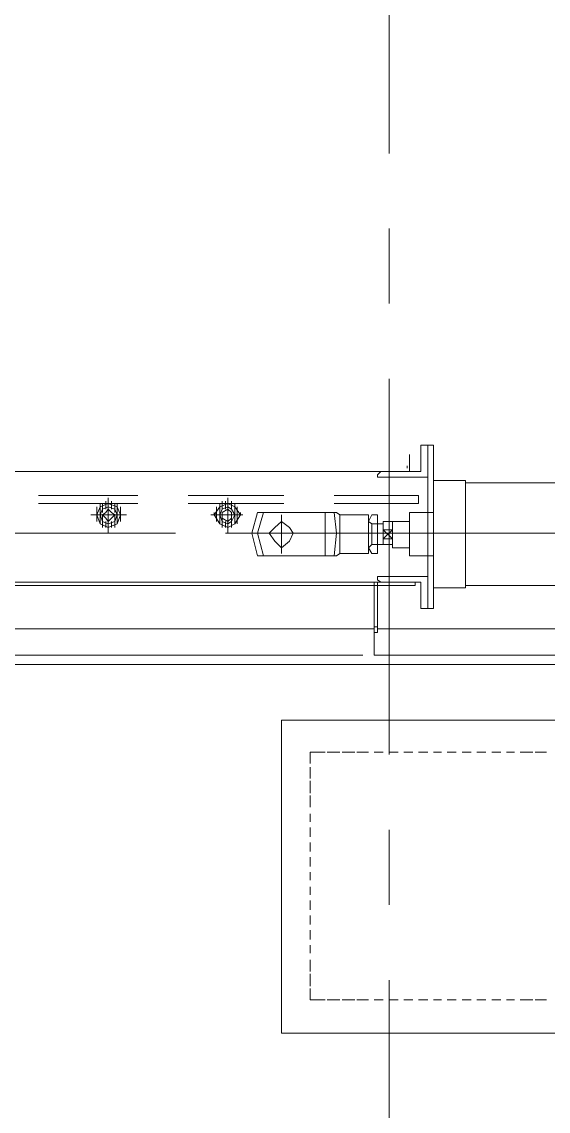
# Model space of a CAD drawing. Header units: millimetres. Extents: x 3220 to 226993, y 817 to 176024.
# Drawn here: x 76157 to 76824, y 79186 to 80567 of the extents above; entities that cross this region are included whole.
import ezdxf

# ---------------------------------------------------------------- set-up
doc = ezdxf.new("R2010")
doc.units = ezdxf.units.MM
doc.linetypes.add('AXES', pattern=[50.8, 31.75, -6.35, 6.35, -6.35])
doc.layers.add('Axe', color=1, linetype='AXES', lineweight=9)

# ---------------------------------------------------------------- blocks, each defined once
blk = doc.blocks.new('section 5-4')
at = {"layer": 'Axe', "ltscale": 15}
blk.add_line((6000, -8000), (6000, 29046.2), dxfattribs=at)
blk = doc.blocks.new('ligne broyage 2')
at = {"color": 7, "linetype": 'Continuous', "lineweight": 15, "true_color": 0x000007}
for points in [[(-648.1, 263.3), (-655.3, 263.3)], [(-655.3, 263.3), (-655.3, 56.4)], [(-648.1, 263.3), (-648.1, 56.4)], [(-643.7, 263.3), (-648.1, 263.3), (-648.1, 222.8), (-584.4, 222.8)], [(-643.7, 263.3), (-639.4, 263.3), (-639.4, 258.9)], [(-639.4, 234.3), (-639.4, 258.9)], [(-624.9, 234.3), (-624.9, 251.7), (-624.9, 230), (-622, 230)], [(-622, 234.3), (-622, 237.2), (-622, 237.2)], [(-636.5, 230), (-639.4, 230), (-639.4, 234.3)], [(-588.8, 230), (-636.5, 230)], [(-588.8, 230), (-584.4, 225.7), (-584.4, 225.7)], [(-584.4, 222.8), (-584.4, 225.7)], [(-655.3, 56.4), (-648.1, 56.4), (-648.1, 96.9)], [(-643.7, 56.4), (-648.1, 56.4), (-648.1, 96.9), (-584.4, 96.9)], [(-584.4, 96.9), (-584.4, 92.6)], [(-639.4, 85.3), (-639.4, 56.4), (-643.7, 56.4)], [(-636.5, 89.7), (-639.4, 89.7), (-639.4, 85.3)], [(-588.8, 89.7), (-636.5, 89.7)], [(-632.2, 85.3), (-632.2, 89.7), (-584.4, 89.7)], [(-632.2, 89.7), (-632.2, 85.3)], [(-632.2, 85.3), (-584.4, 85.3), (-584.4, 85.3)], [(-588.8, 89.7), (-584.4, 92.6), (-584.4, 92.6)], [(-584.4, 33.3), (-584.4, 89.7), (-584.4, 89.7)], [(-580.1, 85.3), (-580.1, 89.7), (-584.4, 89.7)], [(-584.4, 85.3), (-584.4, 89.7)], [(-584.4, 85.3), (-580.1, 85.3), (-580.1, 33.3)], [(-580.1, 89.7), (-580.1, 85.3)], [(737.8, 89.7), (-580.1, 89.7)], [(737.8, 89.7), (-580.1, 89.7), (-580.1, 89.7)], [(737.8, 85.3), (-580.1, 85.3)], [(-639.4, 56.4), (-639.4, 59.3), (-639.4, 59.3)], [(-2099, 30.4), (-584.4, 30.4)], [(-584.4, 33.3), (-584.4, 26), (-584.4, 26)], [(-584.4, 33.3), (-580.1, 33.3)], [(-584.4, 26), (-580.1, 26), (-580.1, 30.4)], [(-580.1, 30.4), (-580.1, 33.3)], [(-580.1, 30.4), (-580.1, 26)], [(-580.1, 30.4), (737.8, 30.4)], [(-584.4, 26), (-580.1, 26), (-580.1, -2.9)], [(-584.4, 26), (-580.1, 26)], [(-580.1, 26), (-580.1, -2.9)], [(-580.1, -2.9), (-2099, -2.9)], [(-658.2, -2.9), (-655.3, -2.9)], [(-606.1, -2.9), (-603.2, -2.9)], [(-565.6, -2.9), (737.8, -2.9)], [(-503.4, -2.9), (-499.1, -2.9)], [(-458.6, -2.9), (-454.2, -2.9)], [(-302.3, -2.9), (-299.4, -2.9)], [(1989, -14.5), (-1991.9, -14.5)], [(-784, -125.9), (-798.5, -125.9)], [(-765.2, -125.9), (-781.2, -125.9)], [(-747.9, -125.9), (-758, -125.9)], [(-729.1, -125.9), (-740.6, -125.9)], [(-710.3, -125.9), (-721.8, -125.9)], [(-691.5, -125.9), (-703, -125.9)], [(-672.7, -125.9), (-684.2, -125.9)], [(-655.3, -125.9), (-665.4, -125.9)], [(-636.5, -125.9), (-648.1, -125.9)], [(-617.7, -125.9), (-629.3, -125.9)], [(-598.9, -125.9), (-610.5, -125.9)], [(-580.1, -125.9), (-591.7, -125.9)], [(-558.4, -125.9), (-572.8, -125.9)], [(-539.6, -125.9), (-555.5, -125.9)], [(-520.8, -125.9), (-536.7, -125.9)], [(-499.1, -140.3), (-499.1, -125.9), (-517.9, -125.9)], [(-499.1, -159.1), (-499.1, -144.7)], [(-499.1, -177.9), (-499.1, -162)], [(-499.1, -195.3), (-499.1, -180.8)], [(-499.1, -214.1), (-499.1, -204)], [(-499.1, -232.9), (-499.1, -221.3)], [(-499.1, -251.7), (-499.1, -240.1)], [(-499.1, -270.5), (-499.1, -258.9)], [(-499.1, -287.9), (-499.1, -277.7)], [(-499.1, -306.7), (-499.1, -296.5)], [(-499.1, -325.5), (-499.1, -313.9)], [(-499.1, -344.3), (-499.1, -332.7)], [(-499.1, -363.1), (-499.1, -351.5)], [(-499.1, -380.5), (-499.1, -370.3)], [(-499.1, -403.6), (-499.1, -389.1)], [(-499.1, -422.4), (-499.1, -406.5)], [(-499.1, -439.8), (-499.1, -425.3)], [(-798.5, -439.8), (-784, -439.8)], [(-781.2, -439.8), (-765.2, -439.8)], [(-758, -439.8), (-747.9, -439.8)], [(-740.6, -439.8), (-729.1, -439.8)], [(-721.8, -439.8), (-710.3, -439.8)], [(-703, -439.8), (-691.5, -439.8)], [(-684.2, -439.8), (-672.7, -439.8)], [(-665.4, -439.8), (-655.3, -439.8)], [(-648.1, -439.8), (-636.5, -439.8)], [(-629.3, -439.8), (-617.7, -439.8)], [(-610.5, -439.8), (-598.9, -439.8)], [(-591.7, -439.8), (-580.1, -439.8)], [(-572.8, -439.8), (-558.4, -439.8)], [(-555.5, -439.8), (-539.6, -439.8)], [(-536.7, -439.8), (-520.8, -439.8)], [(-517.9, -439.8), (-499.1, -439.8), (-499.1, -439.8)]]:
    blk.add_lwpolyline(points, dxfattribs=at)
for points in [[(-2.9, 230), (-622, 230)], [(-462.9, -481.7), (-462.9, -85.3), (-1139.9, -85.3), (-1139.9, -481.7)]]:
    blk.add_lwpolyline(points, close=True, dxfattribs=at)
at = {"color": 7, "linetype": 'Continuous', "lineweight": 5, "true_color": 0x000007}
for points in [[(-1477, 215.5), (-695.8, 215.5)], [(-636.5, 199.6), (-636.5, 189.5), (-636.5, 189.5)], [(-529.4, 199.6), (-636.5, 199.6), (-636.5, 199.6)], [(-344.3, 199.6), (-465.8, 199.6)], [(-154.8, 199.6), (-280.6, 199.6)], [(-529.4, 189.5), (-636.5, 189.5), (-636.5, 189.5)], [(-344.3, 189.5), (-465.8, 189.5)], [(-406.5, 182.3), (-406.5, 185.2), (-406.5, 185.2)], [(-406.5, 182.3), (-406.5, 185.2), (-406.5, 185.2)], [(-406.5, 182.3), (-406.5, 185.2), (-406.5, 185.2)], [(-406.5, 182.3), (-406.5, 185.2)], [(-406.5, 182.3), (-406.5, 185.2), (-406.5, 185.2)], [(-406.5, 177.9), (-406.5, 182.3), (-406.5, 182.3)], [(-406.5, 177.9), (-406.5, 182.3), (-406.5, 182.3)], [(-406.5, 177.9), (-406.5, 182.3), (-406.5, 182.3)], [(-406.5, 177.9), (-406.5, 182.3), (-406.5, 182.3)], [(-406.5, 177.9), (-406.5, 182.3), (-406.5, 182.3)], [(-406.5, 177.9), (-406.5, 182.3), (-406.5, 182.3)], [(-406.5, 177.9), (-406.5, 182.3), (-406.5, 182.3)], [(-403.6, 185.2), (-403.6, 189.5), (-403.6, 189.5)], [(-403.6, 185.2), (-403.6, 189.5), (-403.6, 189.5)], [(-403.6, 185.2), (-403.6, 189.5)], [(-403.6, 185.2), (-403.6, 189.5), (-403.6, 189.5)], [(-403.6, 185.2), (-403.6, 189.5), (-403.6, 189.5)], [(-403.6, 185.2), (-403.6, 189.5)], [(-403.6, 185.2), (-403.6, 189.5)], [(-403.6, 185.2), (-403.6, 189.5), (-403.6, 189.5)], [(-403.6, 182.3), (-403.6, 185.2), (-403.6, 185.2)], [(-403.6, 182.3), (-403.6, 185.2), (-403.6, 185.2)], [(-403.6, 182.3), (-403.6, 185.2), (-403.6, 185.2)], [(-403.6, 182.3), (-403.6, 185.2), (-403.6, 185.2)], [(-403.6, 182.3), (-403.6, 185.2), (-403.6, 185.2)], [(-403.6, 182.3), (-403.6, 185.2), (-403.6, 185.2)], [(-403.6, 182.3), (-403.6, 185.2), (-403.6, 185.2)], [(-403.6, 182.3), (-403.6, 185.2), (-403.6, 185.2)], [(-403.6, 182.3), (-403.6, 185.2), (-403.6, 185.2)], [(-403.6, 177.9), (-403.6, 182.3), (-403.6, 182.3)], [(-403.6, 177.9), (-403.6, 182.3), (-403.6, 182.3)], [(-403.6, 177.9), (-403.6, 182.3), (-403.6, 182.3)], [(-403.6, 177.9), (-403.6, 182.3), (-403.6, 182.3)], [(-403.6, 177.9), (-403.6, 182.3), (-403.6, 182.3)], [(-403.6, 177.9), (-403.6, 182.3), (-403.6, 182.3)], [(-399.3, 189.5), (-399.3, 192.4), (-399.3, 192.4)], [(-399.3, 189.5), (-399.3, 192.4), (-399.3, 192.4)], [(-399.3, 185.2), (-399.3, 189.5), (-399.3, 189.5)], [(-399.3, 185.2), (-399.3, 189.5), (-399.3, 189.5)], [(-399.3, 185.2), (-399.3, 189.5), (-399.3, 189.5)], [(-399.3, 185.2), (-399.3, 189.5), (-399.3, 189.5)], [(-399.3, 185.2), (-399.3, 189.5), (-399.3, 189.5)], [(-399.3, 185.2), (-399.3, 189.5), (-399.3, 189.5)], [(-399.3, 185.2), (-399.3, 189.5), (-399.3, 189.5)], [(-399.3, 185.2), (-399.3, 189.5), (-399.3, 189.5)], [(-399.3, 182.3), (-399.3, 185.2), (-399.3, 185.2)], [(-399.3, 182.3), (-399.3, 185.2), (-399.3, 185.2)], [(-399.3, 182.3), (-399.3, 185.2), (-399.3, 185.2)], [(-399.3, 182.3), (-399.3, 185.2), (-399.3, 185.2)], [(-399.3, 182.3), (-399.3, 185.2), (-399.3, 185.2)], [(-394.9, 189.5), (-394.9, 192.4), (-394.9, 192.4)], [(-394.9, 189.5), (-394.9, 192.4)], [(-394.9, 189.5), (-394.9, 192.4), (-394.9, 192.4)], [(-394.9, 189.5), (-394.9, 192.4), (-394.9, 192.4)], [(-394.9, 189.5), (-394.9, 192.4), (-394.9, 192.4)], [(-394.9, 185.2), (-394.9, 189.5), (-394.9, 189.5)], [(-394.9, 185.2), (-394.9, 189.5), (-394.9, 189.5)], [(-394.9, 185.2), (-394.9, 189.5), (-394.9, 189.5)], [(-394.9, 185.2), (-394.9, 189.5), (-394.9, 189.5)], [(-394.9, 185.2), (-394.9, 189.5), (-394.9, 189.5)], [(-394.9, 185.2), (-394.9, 189.5), (-394.9, 189.5)], [(-394.9, 185.2), (-394.9, 189.5), (-394.9, 189.5)], [(-394.9, 185.2), (-394.9, 189.5)], [(-394.9, 185.2), (-394.9, 189.5), (-394.9, 189.5)], [(-394.9, 182.3), (-394.9, 185.2), (-394.9, 185.2)], [(-392, 189.5), (-392, 192.4)], [(-392, 189.5), (-392, 192.4), (-392, 192.4)], [(-392, 189.5), (-392, 192.4), (-392, 192.4)], [(-392, 189.5), (-392, 192.4), (-392, 192.4)], [(-392, 185.2), (-392, 189.5)], [(-392, 185.2), (-392, 189.5), (-392, 189.5)], [(-392, 185.2), (-392, 189.5), (-392, 189.5)], [(-392, 185.2), (-392, 189.5), (-392, 189.5)], [(-392, 185.2), (-392, 189.5), (-392, 189.5)], [(-392, 185.2), (-392, 189.5), (-392, 189.5)], [(-392, 185.2), (-392, 189.5)], [(-392, 185.2), (-392, 189.5), (-392, 189.5)], [(-392, 182.3), (-392, 185.2)], [(-392, 182.3), (-392, 185.2)], [(-387.7, 189.5), (-387.7, 192.4), (-387.7, 192.4)], [(-387.7, 189.5), (-387.7, 192.4), (-387.7, 192.4)], [(-387.7, 189.5), (-387.7, 192.4)], [(-387.7, 185.2), (-387.7, 189.5), (-387.7, 189.5)], [(-387.7, 185.2), (-387.7, 189.5), (-387.7, 189.5)], [(-387.7, 185.2), (-387.7, 189.5)], [(-387.7, 185.2), (-387.7, 189.5), (-387.7, 189.5)], [(-387.7, 185.2), (-387.7, 189.5)], [(-387.7, 185.2), (-387.7, 189.5), (-387.7, 189.5)], [(-387.7, 185.2), (-387.7, 189.5), (-387.7, 189.5)], [(-387.7, 185.2), (-387.7, 189.5), (-387.7, 189.5)], [(-387.7, 182.3), (-387.7, 185.2), (-387.7, 185.2)], [(-387.7, 182.3), (-387.7, 185.2)], [(-387.7, 182.3), (-387.7, 185.2), (-387.7, 185.2)], [(-387.7, 182.3), (-387.7, 185.2), (-387.7, 185.2)], [(-387.7, 182.3), (-387.7, 185.2), (-387.7, 185.2)], [(-387.7, 182.3), (-387.7, 185.2), (-387.7, 185.2)], [(-387.7, 182.3), (-387.7, 185.2), (-387.7, 185.2)], [(-384.8, 185.2), (-384.8, 189.5)], [(-384.8, 185.2), (-384.8, 189.5)], [(-384.8, 185.2), (-384.8, 189.5), (-384.8, 189.5)], [(-384.8, 185.2), (-384.8, 189.5), (-384.8, 189.5)], [(-384.8, 185.2), (-384.8, 189.5), (-384.8, 189.5)], [(-384.8, 182.3), (-384.8, 185.2), (-384.8, 185.2)], [(-384.8, 182.3), (-384.8, 185.2), (-384.8, 185.2)], [(-384.8, 182.3), (-384.8, 185.2)], [(-384.8, 182.3), (-384.8, 185.2), (-384.8, 185.2)], [(-384.8, 182.3), (-384.8, 185.2), (-384.8, 185.2)], [(-384.8, 182.3), (-384.8, 185.2), (-384.8, 185.2)], [(-384.8, 182.3), (-384.8, 185.2), (-384.8, 185.2)], [(-384.8, 182.3), (-384.8, 185.2), (-384.8, 185.2)], [(-384.8, 182.3), (-384.8, 185.2), (-384.8, 185.2)], [(-384.8, 177.9), (-384.8, 182.3)], [(-384.8, 177.9), (-384.8, 182.3), (-384.8, 182.3)], [(-384.8, 177.9), (-384.8, 182.3), (-384.8, 182.3)], [(-384.8, 177.9), (-384.8, 182.3), (-384.8, 182.3)], [(-384.8, 177.9), (-384.8, 182.3), (-384.8, 182.3)], [(-384.8, 177.9), (-384.8, 182.3)], [(-384.8, 177.9), (-384.8, 182.3), (-384.8, 182.3)], [(-380.5, 182.3), (-380.5, 185.2)], [(-380.5, 182.3), (-380.5, 185.2)], [(-380.5, 182.3), (-380.5, 185.2)], [(-380.5, 182.3), (-380.5, 185.2), (-380.5, 185.2)], [(-380.5, 182.3), (-380.5, 185.2), (-380.5, 185.2)], [(-380.5, 177.9), (-380.5, 182.3)], [(-380.5, 177.9), (-380.5, 182.3), (-380.5, 182.3)], [(-380.5, 177.9), (-380.5, 182.3), (-380.5, 182.3)], [(-380.5, 177.9), (-380.5, 182.3), (-380.5, 182.3)], [(-380.5, 177.9), (-380.5, 182.3), (-380.5, 182.3)], [(-380.5, 177.9), (-380.5, 182.3), (-380.5, 182.3)], [(-380.5, 177.9), (-380.5, 182.3)], [(-380.5, 177.9), (-380.5, 182.3), (-380.5, 182.3)], [(-380.5, 177.9), (-380.5, 182.3), (-380.5, 182.3)], [(-154.8, 189.5), (-280.6, 189.5)], [(-258.9, 182.3), (-258.9, 185.2), (-258.9, 185.2)], [(-258.9, 177.9), (-258.9, 182.3), (-258.9, 182.3)], [(-258.9, 177.9), (-258.9, 182.3)], [(-258.9, 177.9), (-258.9, 182.3), (-258.9, 182.3)], [(-258.9, 177.9), (-258.9, 182.3), (-258.9, 182.3)], [(-258.9, 177.9), (-258.9, 182.3), (-258.9, 182.3)], [(-258.9, 177.9), (-258.9, 182.3), (-258.9, 182.3)], [(-254.6, 185.2), (-254.6, 189.5), (-254.6, 189.5)], [(-254.6, 185.2), (-254.6, 189.5), (-254.6, 189.5)], [(-254.6, 182.3), (-254.6, 185.2), (-254.6, 185.2)], [(-254.6, 182.3), (-254.6, 185.2), (-254.6, 185.2)], [(-254.6, 182.3), (-254.6, 185.2), (-254.6, 185.2)], [(-254.6, 182.3), (-254.6, 185.2), (-254.6, 185.2)], [(-254.6, 182.3), (-254.6, 185.2), (-254.6, 185.2)], [(-254.6, 182.3), (-254.6, 185.2)], [(-254.6, 182.3), (-254.6, 185.2), (-254.6, 185.2)], [(-254.6, 182.3), (-254.6, 185.2), (-254.6, 185.2)], [(-254.6, 182.3), (-254.6, 185.2), (-254.6, 185.2)], [(-254.6, 177.9), (-254.6, 182.3), (-254.6, 182.3)], [(-254.6, 177.9), (-254.6, 182.3), (-254.6, 182.3)], [(-254.6, 177.9), (-254.6, 182.3), (-254.6, 182.3)], [(-254.6, 177.9), (-254.6, 182.3), (-254.6, 182.3)], [(-254.6, 177.9), (-254.6, 182.3)], [(-254.6, 177.9), (-254.6, 182.3), (-254.6, 182.3)], [(-254.6, 177.9), (-254.6, 182.3), (-254.6, 182.3)], [(-254.6, 177.9), (-254.6, 182.3), (-254.6, 182.3)], [(-254.6, 177.9), (-254.6, 182.3), (-254.6, 182.3)], [(-251.7, 185.2), (-251.7, 189.5), (-251.7, 189.5)], [(-251.7, 185.2), (-251.7, 189.5), (-251.7, 189.5)], [(-251.7, 185.2), (-251.7, 189.5), (-251.7, 189.5)], [(-251.7, 185.2), (-251.7, 189.5), (-251.7, 189.5)], [(-251.7, 185.2), (-251.7, 189.5), (-251.7, 189.5)], [(-251.7, 185.2), (-251.7, 189.5)], [(-251.7, 185.2), (-251.7, 189.5), (-251.7, 189.5)], [(-251.7, 185.2), (-251.7, 189.5)], [(-251.7, 185.2), (-251.7, 189.5), (-251.7, 189.5)], [(-251.7, 185.2), (-251.7, 189.5), (-251.7, 189.5)], [(-251.7, 182.3), (-251.7, 185.2), (-251.7, 185.2)], [(-251.7, 182.3), (-251.7, 185.2), (-251.7, 185.2)], [(-251.7, 182.3), (-251.7, 185.2), (-251.7, 185.2)], [(-251.7, 182.3), (-251.7, 185.2), (-251.7, 185.2)], [(-251.7, 182.3), (-251.7, 185.2), (-251.7, 185.2)], [(-251.7, 182.3), (-251.7, 185.2), (-251.7, 185.2)], [(-251.7, 182.3), (-251.7, 185.2), (-251.7, 185.2)], [(-251.7, 182.3), (-251.7, 185.2), (-251.7, 185.2)], [(-251.7, 177.9), (-251.7, 182.3), (-251.7, 182.3)], [(-247.4, 189.5), (-247.4, 192.4)], [(-247.4, 189.5), (-247.4, 192.4)], [(-247.4, 189.5), (-247.4, 192.4)], [(-247.4, 189.5), (-247.4, 192.4), (-247.4, 192.4)], [(-247.4, 185.2), (-247.4, 189.5)], [(-247.4, 185.2), (-247.4, 189.5), (-247.4, 189.5)], [(-247.4, 185.2), (-247.4, 189.5)], [(-247.4, 185.2), (-247.4, 189.5), (-247.4, 189.5)], [(-247.4, 185.2), (-247.4, 189.5), (-247.4, 189.5)], [(-247.4, 185.2), (-247.4, 189.5)], [(-247.4, 185.2), (-247.4, 189.5), (-247.4, 189.5)], [(-247.4, 185.2), (-247.4, 189.5)], [(-247.4, 185.2), (-247.4, 189.5), (-247.4, 189.5)], [(-247.4, 185.2), (-247.4, 189.5), (-247.4, 189.5)], [(-247.4, 182.3), (-247.4, 185.2)], [(-247.4, 182.3), (-247.4, 185.2)], [(-243, 189.5), (-243, 192.4)], [(-243, 189.5), (-243, 192.4), (-243, 192.4)], [(-243, 189.5), (-243, 192.4), (-243, 192.4)], [(-243, 189.5), (-243, 192.4)], [(-243, 189.5), (-243, 192.4), (-243, 192.4)], [(-243, 185.2), (-243, 189.5)], [(-243, 185.2), (-243, 189.5), (-243, 189.5)], [(-243, 185.2), (-243, 189.5)], [(-243, 185.2), (-243, 189.5), (-243, 189.5)], [(-243, 185.2), (-243, 189.5), (-243, 189.5)], [(-243, 185.2), (-243, 189.5), (-243, 189.5)], [(-243, 185.2), (-243, 189.5)], [(-243, 185.2), (-243, 189.5), (-243, 189.5)], [(-243, 185.2), (-243, 189.5)], [(-243, 185.2), (-243, 189.5), (-243, 189.5)], [(-243, 185.2), (-243, 189.5), (-243, 189.5)], [(-240.1, 189.5), (-240.1, 192.4)], [(-240.1, 189.5), (-240.1, 192.4)], [(-240.1, 189.5), (-240.1, 192.4), (-240.1, 192.4)], [(-240.1, 189.5), (-240.1, 192.4), (-240.1, 192.4)], [(-240.1, 189.5), (-240.1, 192.4), (-240.1, 192.4)], [(-240.1, 185.2), (-240.1, 189.5), (-240.1, 189.5)], [(-240.1, 185.2), (-240.1, 189.5), (-240.1, 189.5)], [(-240.1, 185.2), (-240.1, 189.5)], [(-240.1, 185.2), (-240.1, 189.5), (-240.1, 189.5)], [(-240.1, 185.2), (-240.1, 189.5), (-240.1, 189.5)], [(-240.1, 185.2), (-240.1, 189.5), (-240.1, 189.5)], [(-240.1, 185.2), (-240.1, 189.5), (-240.1, 189.5)], [(-240.1, 185.2), (-240.1, 189.5), (-240.1, 189.5)], [(-240.1, 182.3), (-240.1, 185.2)], [(-240.1, 182.3), (-240.1, 185.2)], [(-240.1, 182.3), (-240.1, 185.2), (-240.1, 185.2)], [(-240.1, 182.3), (-240.1, 185.2)], [(-240.1, 182.3), (-240.1, 185.2), (-240.1, 185.2)], [(-235.8, 185.2), (-235.8, 189.5)], [(-235.8, 185.2), (-235.8, 189.5), (-235.8, 189.5)], [(-235.8, 185.2), (-235.8, 189.5), (-235.8, 189.5)], [(-235.8, 185.2), (-235.8, 189.5), (-235.8, 189.5)], [(-235.8, 185.2), (-235.8, 189.5), (-235.8, 189.5)], [(-235.8, 185.2), (-235.8, 189.5)], [(-235.8, 185.2), (-235.8, 189.5), (-235.8, 189.5)], [(-235.8, 182.3), (-235.8, 185.2)], [(-235.8, 182.3), (-235.8, 185.2), (-235.8, 185.2)], [(-235.8, 182.3), (-235.8, 185.2), (-235.8, 185.2)], [(-235.8, 182.3), (-235.8, 185.2), (-235.8, 185.2)], [(-235.8, 182.3), (-235.8, 185.2), (-235.8, 185.2)], [(-235.8, 182.3), (-235.8, 185.2)], [(-235.8, 182.3), (-235.8, 185.2), (-235.8, 185.2)], [(-235.8, 182.3), (-235.8, 185.2)], [(-235.8, 182.3), (-235.8, 185.2), (-235.8, 185.2)], [(-235.8, 182.3), (-235.8, 185.2), (-235.8, 185.2)], [(-235.8, 177.9), (-235.8, 182.3), (-235.8, 182.3)], [(-235.8, 177.9), (-235.8, 182.3)], [(-235.8, 177.9), (-235.8, 182.3)], [(-235.8, 177.9), (-235.8, 182.3), (-235.8, 182.3)], [(-232.9, 185.2), (-232.9, 189.5), (-232.9, 189.5)], [(-232.9, 185.2), (-232.9, 189.5), (-232.9, 189.5)], [(-232.9, 182.3), (-232.9, 185.2), (-232.9, 185.2)], [(-232.9, 182.3), (-232.9, 185.2), (-232.9, 185.2)], [(-232.9, 182.3), (-232.9, 185.2), (-232.9, 185.2)], [(-232.9, 182.3), (-232.9, 185.2), (-232.9, 185.2)], [(-232.9, 182.3), (-232.9, 185.2), (-232.9, 185.2)], [(-232.9, 182.3), (-232.9, 185.2), (-232.9, 185.2)], [(-232.9, 182.3), (-232.9, 185.2), (-232.9, 185.2)], [(-232.9, 182.3), (-232.9, 185.2), (-232.9, 185.2)], [(-232.9, 177.9), (-232.9, 182.3), (-232.9, 182.3)], [(-232.9, 177.9), (-232.9, 182.3), (-232.9, 182.3)], [(-232.9, 177.9), (-232.9, 182.3)], [(-232.9, 177.9), (-232.9, 182.3), (-232.9, 182.3)], [(-232.9, 177.9), (-232.9, 182.3), (-232.9, 182.3)], [(-232.9, 177.9), (-232.9, 182.3), (-232.9, 182.3)], [(-232.9, 177.9), (-232.9, 182.3), (-232.9, 182.3)], [(-232.9, 177.9), (-232.9, 182.3), (-232.9, 182.3)], [(-232.9, 177.9), (-232.9, 182.3), (-232.9, 182.3)], [(-228.6, 182.3), (-228.6, 185.2)], [(-228.6, 177.9), (-228.6, 182.3)], [(-228.6, 177.9), (-228.6, 182.3), (-228.6, 182.3)], [(-228.6, 177.9), (-228.6, 182.3)], [(-228.6, 177.9), (-228.6, 182.3), (-228.6, 182.3)], [(-228.6, 177.9), (-228.6, 182.3), (-228.6, 182.3)], [(-624.9, 123), (-624.9, 177.9), (-655.3, 177.9)], [(-624.9, 166.4), (-603.2, 166.4), (-603.2, 133.1), (-624.9, 133.1)], [(-603.2, 166.4), (-591.7, 166.4)], [(-591.7, 166.4), (-591.7, 137.4)], [(-584.4, 175), (-577.2, 175)], [(-584.4, 175), (-584.4, 137.4), (-584.4, 163.5)], [(-584.4, 166.4), (-584.4, 133.1)], [(-577.2, 163.5), (-572.8, 166.4), (-577.2, 175)], [(-572.8, 125.9), (-572.8, 175), (-536.7, 175)], [(-572.8, 166.4), (-572.8, 133.1)], [(-532.3, 177.9), (-536.7, 175), (-536.7, 125.9)], [(-529.4, 177.9), (-532.3, 151.9), (-529.4, 123)], [(-532.3, 177.9), (-432.5, 177.9)], [(-517.9, 177.9), (-517.9, 123)], [(-439.8, 123), (-432.5, 151.9), (-439.8, 177.9)], [(-432.5, 123), (-425.3, 151.9), (-432.5, 177.9)], [(-410.8, 175), (-410.8, 177.9), (-410.8, 177.9)], [(-406.5, 175), (-406.5, 177.9)], [(-406.5, 175), (-406.5, 177.9)], [(-406.5, 175), (-406.5, 177.9), (-406.5, 177.9)], [(-406.5, 175), (-406.5, 177.9), (-406.5, 177.9)], [(-406.5, 175), (-406.5, 177.9), (-406.5, 177.9)], [(-406.5, 175), (-406.5, 177.9), (-406.5, 177.9)], [(-406.5, 175), (-406.5, 177.9), (-406.5, 177.9)], [(-406.5, 175), (-406.5, 177.9)], [(-406.5, 175), (-406.5, 177.9), (-406.5, 177.9)], [(-406.5, 175), (-406.5, 177.9), (-406.5, 177.9)], [(-406.5, 175), (-406.5, 177.9)], [(-406.5, 175), (-406.5, 177.9), (-406.5, 177.9)], [(-406.5, 170.7), (-406.5, 175), (-406.5, 175)], [(-406.5, 170.7), (-406.5, 175), (-406.5, 175)], [(-406.5, 170.7), (-406.5, 175)], [(-406.5, 170.7), (-406.5, 175), (-406.5, 175)], [(-406.5, 170.7), (-406.5, 175), (-406.5, 175)], [(-406.5, 170.7), (-406.5, 175), (-406.5, 175)], [(-406.5, 170.7), (-406.5, 175), (-406.5, 175)], [(-406.5, 170.7), (-406.5, 175), (-406.5, 175)], [(-406.5, 166.4), (-406.5, 170.7)], [(-406.5, 166.4), (-406.5, 170.7), (-406.5, 170.7)], [(-406.5, 166.4), (-406.5, 170.7)], [(-406.5, 166.4), (-406.5, 170.7), (-406.5, 170.7)], [(-406.5, 166.4), (-406.5, 170.7), (-406.5, 170.7)], [(-406.5, 166.4), (-406.5, 170.7), (-406.5, 170.7)], [(-406.5, 166.4), (-406.5, 170.7), (-406.5, 170.7)], [(-406.5, 166.4), (-406.5, 170.7), (-406.5, 170.7)], [(-406.5, 166.4), (-406.5, 170.7)], [(-406.5, 163.5), (-406.5, 166.4), (-406.5, 166.4)], [(-406.5, 163.5), (-406.5, 166.4)], [(-403.6, 175), (-403.6, 177.9), (-403.6, 177.9)], [(-403.6, 175), (-403.6, 177.9), (-403.6, 177.9)], [(-403.6, 175), (-403.6, 177.9)], [(-403.6, 175), (-403.6, 177.9), (-403.6, 177.9)], [(-403.6, 175), (-403.6, 177.9), (-403.6, 177.9)], [(-403.6, 170.7), (-403.6, 175)], [(-403.6, 170.7), (-403.6, 175)], [(-403.6, 170.7), (-403.6, 175)], [(-403.6, 170.7), (-403.6, 175), (-403.6, 175)], [(-403.6, 170.7), (-403.6, 175), (-403.6, 175)], [(-403.6, 170.7), (-403.6, 175), (-403.6, 175)], [(-403.6, 170.7), (-403.6, 175), (-403.6, 175)], [(-403.6, 166.4), (-403.6, 170.7)], [(-403.6, 166.4), (-403.6, 170.7), (-403.6, 170.7)], [(-403.6, 166.4), (-403.6, 170.7), (-403.6, 170.7)], [(-403.6, 166.4), (-403.6, 170.7), (-403.6, 170.7)], [(-403.6, 166.4), (-403.6, 170.7), (-403.6, 170.7)], [(-403.6, 166.4), (-403.6, 170.7), (-403.6, 170.7)], [(-403.6, 166.4), (-403.6, 170.7), (-403.6, 170.7)], [(-403.6, 166.4), (-403.6, 170.7), (-403.6, 170.7)], [(-403.6, 163.5), (-403.6, 166.4)], [(-403.6, 163.5), (-403.6, 166.4), (-403.6, 166.4)], [(-403.6, 163.5), (-403.6, 166.4), (-403.6, 166.4)], [(-403.6, 163.5), (-403.6, 166.4), (-403.6, 166.4)], [(-403.6, 163.5), (-403.6, 166.4), (-403.6, 166.4)], [(-403.6, 163.5), (-403.6, 166.4), (-403.6, 166.4)], [(-403.6, 163.5), (-403.6, 166.4), (-403.6, 166.4)], [(-399.3, 166.4), (-399.3, 170.7), (-399.3, 170.7)], [(-399.3, 166.4), (-399.3, 170.7), (-399.3, 170.7)], [(-399.3, 166.4), (-399.3, 170.7), (-399.3, 170.7)], [(-399.3, 163.5), (-399.3, 166.4), (-399.3, 166.4)], [(-399.3, 163.5), (-399.3, 166.4), (-399.3, 166.4)], [(-399.3, 163.5), (-399.3, 166.4)], [(-399.3, 163.5), (-399.3, 166.4), (-399.3, 166.4)], [(-399.3, 163.5), (-399.3, 166.4), (-399.3, 166.4)], [(-399.3, 163.5), (-399.3, 166.4), (-399.3, 166.4)], [(-399.3, 163.5), (-399.3, 166.4), (-399.3, 166.4)], [(-394.9, 163.5), (-394.9, 166.4), (-394.9, 166.4)], [(-394.9, 163.5), (-394.9, 166.4), (-394.9, 166.4)], [(-394.9, 163.5), (-394.9, 166.4), (-394.9, 166.4)], [(-394.9, 163.5), (-394.9, 166.4)], [(-394.9, 163.5), (-394.9, 166.4), (-394.9, 166.4)], [(-394.9, 163.5), (-394.9, 166.4)], [(-394.9, 163.5), (-394.9, 166.4), (-394.9, 166.4)], [(-392, 163.5), (-392, 166.4), (-392, 166.4)], [(-392, 163.5), (-392, 166.4), (-392, 166.4)], [(-392, 163.5), (-392, 166.4), (-392, 166.4)], [(-392, 163.5), (-392, 166.4), (-392, 166.4)], [(-392, 163.5), (-392, 166.4), (-392, 166.4)], [(-392, 163.5), (-392, 166.4), (-392, 166.4)], [(-392, 163.5), (-392, 166.4), (-392, 166.4)], [(-387.7, 166.4), (-387.7, 170.7), (-387.7, 170.7)], [(-387.7, 166.4), (-387.7, 170.7)], [(-387.7, 166.4), (-387.7, 170.7)], [(-387.7, 163.5), (-387.7, 166.4), (-387.7, 166.4)], [(-387.7, 163.5), (-387.7, 166.4), (-387.7, 166.4)], [(-387.7, 163.5), (-387.7, 166.4), (-387.7, 166.4)], [(-387.7, 163.5), (-387.7, 166.4), (-387.7, 166.4)], [(-387.7, 163.5), (-387.7, 166.4), (-387.7, 166.4)], [(-387.7, 163.5), (-387.7, 166.4)], [(-387.7, 163.5), (-387.7, 166.4), (-387.7, 166.4)], [(-387.7, 163.5), (-387.7, 166.4)], [(-387.7, 163.5), (-387.7, 166.4), (-387.7, 166.4)], [(-387.7, 163.5), (-387.7, 166.4), (-387.7, 166.4)], [(-384.8, 175), (-384.8, 177.9)], [(-384.8, 175), (-384.8, 177.9)], [(-384.8, 175), (-384.8, 177.9)], [(-384.8, 175), (-384.8, 177.9), (-384.8, 177.9)], [(-384.8, 175), (-384.8, 177.9)], [(-384.8, 175), (-384.8, 177.9), (-384.8, 177.9)], [(-384.8, 175), (-384.8, 177.9)], [(-384.8, 170.7), (-384.8, 175), (-384.8, 175)], [(-384.8, 170.7), (-384.8, 175), (-384.8, 175)], [(-384.8, 170.7), (-384.8, 175), (-384.8, 175)], [(-384.8, 170.7), (-384.8, 175), (-384.8, 175)], [(-384.8, 170.7), (-384.8, 175), (-384.8, 175)], [(-384.8, 170.7), (-384.8, 175), (-384.8, 175)], [(-384.8, 166.4), (-384.8, 170.7), (-384.8, 170.7)], [(-384.8, 166.4), (-384.8, 170.7), (-384.8, 170.7)], [(-384.8, 166.4), (-384.8, 170.7), (-384.8, 170.7)], [(-384.8, 166.4), (-384.8, 170.7), (-384.8, 170.7)], [(-384.8, 166.4), (-384.8, 170.7), (-384.8, 170.7)], [(-384.8, 166.4), (-384.8, 170.7), (-384.8, 170.7)], [(-384.8, 166.4), (-384.8, 170.7), (-384.8, 170.7)], [(-384.8, 166.4), (-384.8, 170.7), (-384.8, 170.7)], [(-384.8, 166.4), (-384.8, 170.7)], [(-384.8, 163.5), (-384.8, 166.4), (-384.8, 166.4)], [(-384.8, 163.5), (-384.8, 166.4), (-384.8, 166.4)], [(-384.8, 163.5), (-384.8, 166.4), (-384.8, 166.4)], [(-384.8, 163.5), (-384.8, 166.4), (-384.8, 166.4)], [(-384.8, 163.5), (-384.8, 166.4), (-384.8, 166.4)], [(-384.8, 163.5), (-384.8, 166.4)], [(-384.8, 163.5), (-384.8, 166.4), (-384.8, 166.4)], [(-384.8, 163.5), (-384.8, 166.4), (-384.8, 166.4)], [(-380.5, 175), (-380.5, 177.9)], [(-380.5, 175), (-380.5, 177.9), (-380.5, 177.9)], [(-380.5, 175), (-380.5, 177.9)], [(-380.5, 175), (-380.5, 177.9), (-380.5, 177.9)], [(-380.5, 175), (-380.5, 177.9), (-380.5, 177.9)], [(-380.5, 175), (-380.5, 177.9), (-380.5, 177.9)], [(-380.5, 175), (-380.5, 177.9)], [(-380.5, 175), (-380.5, 177.9), (-380.5, 177.9)], [(-380.5, 175), (-380.5, 177.9), (-380.5, 177.9)], [(-380.5, 175), (-380.5, 177.9), (-380.5, 177.9)], [(-380.5, 175), (-380.5, 177.9), (-380.5, 177.9)], [(-380.5, 170.7), (-380.5, 175), (-380.5, 175)], [(-380.5, 170.7), (-380.5, 175), (-380.5, 175)], [(-380.5, 170.7), (-380.5, 175)], [(-380.5, 170.7), (-380.5, 175), (-380.5, 175)], [(-380.5, 170.7), (-380.5, 175)], [(-380.5, 170.7), (-380.5, 175), (-380.5, 175)], [(-380.5, 170.7), (-380.5, 175)], [(-380.5, 170.7), (-380.5, 175), (-380.5, 175)], [(-380.5, 170.7), (-380.5, 175), (-380.5, 175)], [(-380.5, 166.4), (-380.5, 170.7)], [(-380.5, 166.4), (-380.5, 170.7)], [(-380.5, 166.4), (-380.5, 170.7), (-380.5, 170.7)], [(-380.5, 166.4), (-380.5, 170.7), (-380.5, 170.7)], [(-380.5, 166.4), (-380.5, 170.7)], [(-380.5, 166.4), (-380.5, 170.7), (-380.5, 170.7)], [(-380.5, 166.4), (-380.5, 170.7), (-380.5, 170.7)], [(-380.5, 166.4), (-380.5, 170.7), (-380.5, 170.7)], [(-380.5, 166.4), (-380.5, 170.7)], [(-377.6, 175), (-377.6, 177.9), (-377.6, 177.9)], [(-258.9, 175), (-258.9, 177.9)], [(-258.9, 175), (-258.9, 177.9)], [(-258.9, 175), (-258.9, 177.9)], [(-258.9, 175), (-258.9, 177.9), (-258.9, 177.9)], [(-258.9, 175), (-258.9, 177.9), (-258.9, 177.9)], [(-258.9, 175), (-258.9, 177.9), (-258.9, 177.9)], [(-258.9, 175), (-258.9, 177.9), (-258.9, 177.9)], [(-258.9, 175), (-258.9, 177.9)], [(-258.9, 175), (-258.9, 177.9), (-258.9, 177.9)], [(-258.9, 170.7), (-258.9, 175), (-258.9, 175)], [(-258.9, 170.7), (-258.9, 175), (-258.9, 175)], [(-258.9, 170.7), (-258.9, 175), (-258.9, 175)], [(-258.9, 170.7), (-258.9, 175)], [(-258.9, 170.7), (-258.9, 175), (-258.9, 175)], [(-258.9, 170.7), (-258.9, 175), (-258.9, 175)], [(-258.9, 166.4), (-258.9, 170.7), (-258.9, 170.7)], [(-258.9, 166.4), (-258.9, 170.7), (-258.9, 170.7)], [(-258.9, 166.4), (-258.9, 170.7), (-258.9, 170.7)], [(-258.9, 166.4), (-258.9, 170.7)], [(-254.6, 175), (-254.6, 177.9)], [(-254.6, 175), (-254.6, 177.9), (-254.6, 177.9)], [(-254.6, 175), (-254.6, 177.9)], [(-254.6, 175), (-254.6, 177.9), (-254.6, 177.9)], [(-254.6, 175), (-254.6, 177.9), (-254.6, 177.9)], [(-254.6, 175), (-254.6, 177.9), (-254.6, 177.9)], [(-254.6, 175), (-254.6, 177.9)], [(-254.6, 175), (-254.6, 177.9), (-254.6, 177.9)], [(-254.6, 175), (-254.6, 177.9), (-254.6, 177.9)], [(-254.6, 175), (-254.6, 177.9), (-254.6, 177.9)], [(-254.6, 170.7), (-254.6, 175), (-254.6, 175)], [(-254.6, 170.7), (-254.6, 175), (-254.6, 175)], [(-254.6, 170.7), (-254.6, 175), (-254.6, 175)], [(-254.6, 170.7), (-254.6, 175)], [(-254.6, 170.7), (-254.6, 175), (-254.6, 175)], [(-254.6, 170.7), (-254.6, 175), (-254.6, 175)], [(-254.6, 170.7), (-254.6, 175), (-254.6, 175)], [(-254.6, 166.4), (-254.6, 170.7), (-254.6, 170.7)], [(-254.6, 166.4), (-254.6, 170.7), (-254.6, 170.7)], [(-254.6, 166.4), (-254.6, 170.7), (-254.6, 170.7)], [(-254.6, 166.4), (-254.6, 170.7), (-254.6, 170.7)], [(-254.6, 166.4), (-254.6, 170.7), (-254.6, 170.7)], [(-254.6, 166.4), (-254.6, 170.7), (-254.6, 170.7)], [(-254.6, 166.4), (-254.6, 170.7), (-254.6, 170.7)], [(-254.6, 166.4), (-254.6, 170.7), (-254.6, 170.7)], [(-254.6, 163.5), (-254.6, 166.4), (-254.6, 166.4)], [(-254.6, 163.5), (-254.6, 166.4), (-254.6, 166.4)], [(-254.6, 163.5), (-254.6, 166.4), (-254.6, 166.4)], [(-251.7, 170.7), (-251.7, 175), (-251.7, 175)], [(-251.7, 170.7), (-251.7, 175), (-251.7, 175)], [(-251.7, 166.4), (-251.7, 170.7), (-251.7, 170.7)], [(-251.7, 166.4), (-251.7, 170.7), (-251.7, 170.7)], [(-251.7, 166.4), (-251.7, 170.7)], [(-251.7, 166.4), (-251.7, 170.7), (-251.7, 170.7)], [(-251.7, 166.4), (-251.7, 170.7), (-251.7, 170.7)], [(-251.7, 166.4), (-251.7, 170.7), (-251.7, 170.7)], [(-251.7, 166.4), (-251.7, 170.7), (-251.7, 170.7)], [(-251.7, 163.5), (-251.7, 166.4), (-251.7, 166.4)], [(-251.7, 163.5), (-251.7, 166.4), (-251.7, 166.4)], [(-251.7, 163.5), (-251.7, 166.4), (-251.7, 166.4)], [(-251.7, 163.5), (-251.7, 166.4), (-251.7, 166.4)], [(-251.7, 163.5), (-251.7, 166.4), (-251.7, 166.4)], [(-251.7, 163.5), (-251.7, 166.4), (-251.7, 166.4)], [(-251.7, 163.5), (-251.7, 166.4), (-251.7, 166.4)], [(-251.7, 163.5), (-251.7, 166.4), (-251.7, 166.4)], [(-247.4, 163.5), (-247.4, 166.4), (-247.4, 166.4)], [(-247.4, 163.5), (-247.4, 166.4), (-247.4, 166.4)], [(-247.4, 163.5), (-247.4, 166.4), (-247.4, 166.4)], [(-247.4, 163.5), (-247.4, 166.4), (-247.4, 166.4)], [(-247.4, 163.5), (-247.4, 166.4), (-247.4, 166.4)], [(-247.4, 163.5), (-247.4, 166.4), (-247.4, 166.4)], [(-247.4, 163.5), (-247.4, 166.4), (-247.4, 166.4)], [(-247.4, 163.5), (-247.4, 166.4), (-247.4, 166.4)], [(-243, 163.5), (-243, 166.4), (-243, 166.4)], [(-243, 163.5), (-243, 166.4), (-243, 166.4)], [(-243, 163.5), (-243, 166.4), (-243, 166.4)], [(-243, 163.5), (-243, 166.4), (-243, 166.4)], [(-243, 163.5), (-243, 166.4), (-243, 166.4)], [(-243, 163.5), (-243, 166.4), (-243, 166.4)], [(-243, 163.5), (-243, 166.4), (-243, 166.4)], [(-243, 163.5), (-243, 166.4), (-243, 166.4)], [(-243, 163.5), (-243, 166.4)], [(-243, 163.5), (-243, 166.4), (-243, 166.4)], [(-240.1, 163.5), (-240.1, 166.4), (-240.1, 166.4)], [(-240.1, 163.5), (-240.1, 166.4), (-240.1, 166.4)], [(-240.1, 163.5), (-240.1, 166.4), (-240.1, 166.4)], [(-240.1, 163.5), (-240.1, 166.4), (-240.1, 166.4)], [(-240.1, 163.5), (-240.1, 166.4)], [(-240.1, 163.5), (-240.1, 166.4), (-240.1, 166.4)], [(-240.1, 163.5), (-240.1, 166.4), (-240.1, 166.4)], [(-240.1, 163.5), (-240.1, 166.4), (-240.1, 166.4)], [(-235.8, 170.7), (-235.8, 175), (-235.8, 175)], [(-235.8, 166.4), (-235.8, 170.7), (-235.8, 170.7)], [(-235.8, 166.4), (-235.8, 170.7), (-235.8, 170.7)], [(-235.8, 166.4), (-235.8, 170.7), (-235.8, 170.7)], [(-235.8, 166.4), (-235.8, 170.7)], [(-235.8, 166.4), (-235.8, 170.7), (-235.8, 170.7)], [(-235.8, 166.4), (-235.8, 170.7), (-235.8, 170.7)], [(-235.8, 166.4), (-235.8, 170.7), (-235.8, 170.7)], [(-235.8, 166.4), (-235.8, 170.7), (-235.8, 170.7)], [(-235.8, 163.5), (-235.8, 166.4), (-235.8, 166.4)], [(-235.8, 163.5), (-235.8, 166.4), (-235.8, 166.4)], [(-235.8, 163.5), (-235.8, 166.4), (-235.8, 166.4)], [(-235.8, 163.5), (-235.8, 166.4), (-235.8, 166.4)], [(-235.8, 163.5), (-235.8, 166.4), (-235.8, 166.4)], [(-235.8, 163.5), (-235.8, 166.4), (-235.8, 166.4)], [(-235.8, 163.5), (-235.8, 166.4), (-235.8, 166.4)], [(-235.8, 163.5), (-235.8, 166.4), (-235.8, 166.4)], [(-232.9, 175), (-232.9, 177.9), (-232.9, 177.9)], [(-232.9, 175), (-232.9, 177.9), (-232.9, 177.9)], [(-232.9, 175), (-232.9, 177.9), (-232.9, 177.9)], [(-232.9, 175), (-232.9, 177.9), (-232.9, 177.9)], [(-232.9, 175), (-232.9, 177.9), (-232.9, 177.9)], [(-232.9, 175), (-232.9, 177.9), (-232.9, 177.9)], [(-232.9, 175), (-232.9, 177.9)], [(-232.9, 175), (-232.9, 177.9), (-232.9, 177.9)], [(-232.9, 175), (-232.9, 177.9), (-232.9, 177.9)], [(-232.9, 175), (-232.9, 177.9), (-232.9, 177.9)], [(-232.9, 170.7), (-232.9, 175), (-232.9, 175)], [(-232.9, 170.7), (-232.9, 175), (-232.9, 175)], [(-232.9, 170.7), (-232.9, 175), (-232.9, 175)], [(-232.9, 170.7), (-232.9, 175), (-232.9, 175)], [(-232.9, 170.7), (-232.9, 175), (-232.9, 175)], [(-232.9, 170.7), (-232.9, 175), (-232.9, 175)], [(-232.9, 170.7), (-232.9, 175), (-232.9, 175)], [(-232.9, 166.4), (-232.9, 170.7), (-232.9, 170.7)], [(-232.9, 166.4), (-232.9, 170.7), (-232.9, 170.7)], [(-232.9, 166.4), (-232.9, 170.7), (-232.9, 170.7)], [(-232.9, 166.4), (-232.9, 170.7), (-232.9, 170.7)], [(-232.9, 166.4), (-232.9, 170.7), (-232.9, 170.7)], [(-232.9, 166.4), (-232.9, 170.7), (-232.9, 170.7)], [(-232.9, 166.4), (-232.9, 170.7), (-232.9, 170.7)], [(-232.9, 166.4), (-232.9, 170.7), (-232.9, 170.7)], [(-232.9, 166.4), (-232.9, 170.7), (-232.9, 170.7)], [(-232.9, 163.5), (-232.9, 166.4), (-232.9, 166.4)], [(-232.9, 163.5), (-232.9, 166.4), (-232.9, 166.4)], [(-232.9, 163.5), (-232.9, 166.4), (-232.9, 166.4)], [(-232.9, 163.5), (-232.9, 166.4), (-232.9, 166.4)], [(-232.9, 163.5), (-232.9, 166.4), (-232.9, 166.4)], [(-228.6, 175), (-228.6, 177.9), (-228.6, 177.9)], [(-228.6, 175), (-228.6, 177.9), (-228.6, 177.9)], [(-228.6, 175), (-228.6, 177.9)], [(-228.6, 175), (-228.6, 177.9), (-228.6, 177.9)], [(-228.6, 175), (-228.6, 177.9)], [(-228.6, 175), (-228.6, 177.9), (-228.6, 177.9)], [(-228.6, 175), (-228.6, 177.9), (-228.6, 177.9)], [(-228.6, 175), (-228.6, 177.9), (-228.6, 177.9)], [(-228.6, 170.7), (-228.6, 175), (-228.6, 175)], [(-228.6, 170.7), (-228.6, 175)], [(-228.6, 170.7), (-228.6, 175), (-228.6, 175)], [(-228.6, 170.7), (-228.6, 175)], [(-228.6, 170.7), (-228.6, 175), (-228.6, 175)], [(-228.6, 170.7), (-228.6, 175), (-228.6, 175)], [(-228.6, 166.4), (-228.6, 170.7), (-228.6, 170.7)], [(-228.6, 166.4), (-228.6, 170.7)], [(-603.2, 156.2), (-591.7, 156.2)], [(-603.2, 144.7), (-591.7, 144.7), (-603.2, 156.2)], [(-591.7, 156.2), (-603.2, 144.7)], [(-565.6, 151.9), (-596, 151.9)], [(-591.7, 163.5), (-584.4, 163.5)], [(-584.4, 163.5), (-577.2, 163.5)], [(-580.1, 151.9), (-413.7, 151.9)], [(-577.2, 137.4), (-577.2, 163.5), (-577.2, 163.5)], [(-399.3, 159.1), (-399.3, 163.5)], [(-399.3, 159.1), (-399.3, 163.5), (-399.3, 163.5)], [(-399.3, 159.1), (-399.3, 163.5), (-399.3, 163.5)], [(-399.3, 159.1), (-399.3, 163.5), (-399.3, 163.5)], [(-394.9, 159.1), (-394.9, 163.5), (-394.9, 163.5)], [(-394.9, 159.1), (-394.9, 163.5)], [(-394.9, 159.1), (-394.9, 163.5), (-394.9, 163.5)], [(-394.9, 159.1), (-394.9, 163.5), (-394.9, 163.5)], [(-394.9, 159.1), (-394.9, 163.5), (-394.9, 163.5)], [(-392, 159.1), (-392, 163.5)], [(-392, 159.1), (-392, 163.5), (-392, 163.5)], [(-392, 159.1), (-392, 163.5), (-392, 163.5)], [(-392, 159.1), (-392, 163.5)], [(-392, 159.1), (-392, 163.5), (-392, 163.5)], [(-392, 159.1), (-392, 163.5), (-392, 163.5)], [(-387.7, 159.1), (-387.7, 163.5), (-387.7, 163.5)], [(-387.7, 159.1), (-387.7, 163.5)], [(-387.7, 159.1), (-387.7, 163.5)], [(-387.7, 159.1), (-387.7, 163.5)], [(-251.7, 159.1), (-251.7, 163.5), (-251.7, 163.5)], [(-251.7, 159.1), (-251.7, 163.5), (-251.7, 163.5)], [(-251.7, 159.1), (-251.7, 163.5), (-251.7, 163.5)], [(-247.4, 159.1), (-247.4, 163.5)], [(-247.4, 159.1), (-247.4, 163.5), (-247.4, 163.5)], [(-247.4, 159.1), (-247.4, 163.5), (-247.4, 163.5)], [(-247.4, 159.1), (-247.4, 163.5), (-247.4, 163.5)], [(-247.4, 159.1), (-247.4, 163.5), (-247.4, 163.5)], [(-247.4, 159.1), (-247.4, 163.5), (-247.4, 163.5)], [(-243, 159.1), (-243, 163.5), (-243, 163.5)], [(-243, 159.1), (-243, 163.5), (-243, 163.5)], [(-243, 159.1), (-243, 163.5), (-243, 163.5)], [(-243, 159.1), (-243, 163.5), (-243, 163.5)], [(-243, 159.1), (-243, 163.5), (-243, 163.5)], [(-243, 159.1), (-243, 163.5), (-243, 163.5)], [(-243, 159.1), (-243, 163.5), (-243, 163.5)], [(-240.1, 159.1), (-240.1, 163.5), (-240.1, 163.5)], [(-240.1, 159.1), (-240.1, 163.5)], [(-240.1, 159.1), (-240.1, 163.5), (-240.1, 163.5)], [(-240.1, 159.1), (-240.1, 163.5), (-240.1, 163.5)], [(-240.1, 159.1), (-240.1, 163.5)], [(-240.1, 159.1), (-240.1, 163.5)], [(-240.1, 159.1), (-240.1, 163.5), (-240.1, 163.5)], [(-235.8, 159.1), (-235.8, 163.5)], [(-235.8, 159.1), (-235.8, 163.5), (-235.8, 163.5)], [(-603.2, 137.4), (-591.7, 137.4)], [(-591.7, 137.4), (-584.4, 137.4)], [(-584.4, 137.4), (-577.2, 137.4)], [(-584.4, 137.4), (-584.4, 125.9), (-584.4, 125.9)], [(-584.4, 125.9), (-577.2, 125.9)], [(-577.2, 125.9), (-572.8, 133.1), (-577.2, 137.4)], [(-572.8, 125.9), (-536.7, 125.9)], [(-536.7, 125.9), (-532.3, 123)], [(-655.3, 123), (-624.9, 123)], [(-532.3, 123), (-432.5, 123)], [(-1477, 85.3), (-695.8, 85.3)]]:
    blk.add_lwpolyline(points, dxfattribs=at)
for points in [[(-655.3, 82.5), (-655.3, 218.4), (-695.8, 218.4), (-695.8, 82.5)], [(-377.6, 175), (-384.8, 185.2), (-394.9, 189.5), (-403.6, 185.2), (-410.8, 175), (-403.6, 163.5), (-394.9, 159.1), (-384.8, 163.5)], [(-384.8, 175), (-387.7, 182.3), (-394.9, 185.2), (-399.3, 182.3), (-403.6, 175), (-399.3, 166.4), (-394.9, 163.5), (-387.7, 166.4)], [(-387.7, 175), (-387.7, 177.9), (-394.9, 182.3), (-399.3, 177.9), (-399.3, 170.7), (-394.9, 166.4), (-387.7, 170.7)], [(-228.6, 175), (-232.9, 185.2), (-243, 189.5), (-254.6, 185.2), (-258.9, 175), (-254.6, 163.5), (-243, 159.1), (-232.9, 163.5)], [(-232.9, 175), (-235.8, 182.3), (-243, 185.2), (-251.7, 182.3), (-254.6, 175), (-251.7, 166.4), (-243, 163.5), (-235.8, 166.4)], [(-235.8, 175), (-240.1, 177.9), (-243, 182.3), (-247.4, 177.9), (-251.7, 175), (-247.4, 170.7), (-243, 166.4), (-240.1, 170.7)], [(-447, 151.9), (-454.2, 159.1), (-462.9, 166.4), (-473, 159.1), (-477.4, 151.9), (-473, 141.8), (-462.9, 133.1), (-454.2, 141.8)]]:
    blk.add_lwpolyline(points, close=True, dxfattribs=at)
at = {"color": 1, "linetype": 'Continuous', "lineweight": 5, "true_color": 0x000001}
for points in [[(-394.9, 196.7), (-394.9, 151.9)], [(-243, 196.7), (-243, 151.9)], [(-462.9, 175), (-462.9, 125.9), (-462.9, 125.9)], [(-413.7, 175), (-373.2, 175), (-373.2, 175)], [(-266.2, 175), (-221.3, 175)], [(-891.1, 151.9), (-517.9, 151.9)], [(-454.2, 151.9), (-392, 151.9)], [(-328.4, 151.9), (134.5, 151.9), (134.5, 151.9)]]:
    blk.add_lwpolyline(points, dxfattribs=at)

msp = doc.modelspace()

# ---------------------------------------------------------------- block references
msp.add_blockref('section 5-4', (70623, 81542.4))
at = {"xscale": -1}
msp.add_blockref('ligne broyage 2', (76023.7, 79767.2), dxfattribs=at)

doc.saveas('drawing.dxf')
